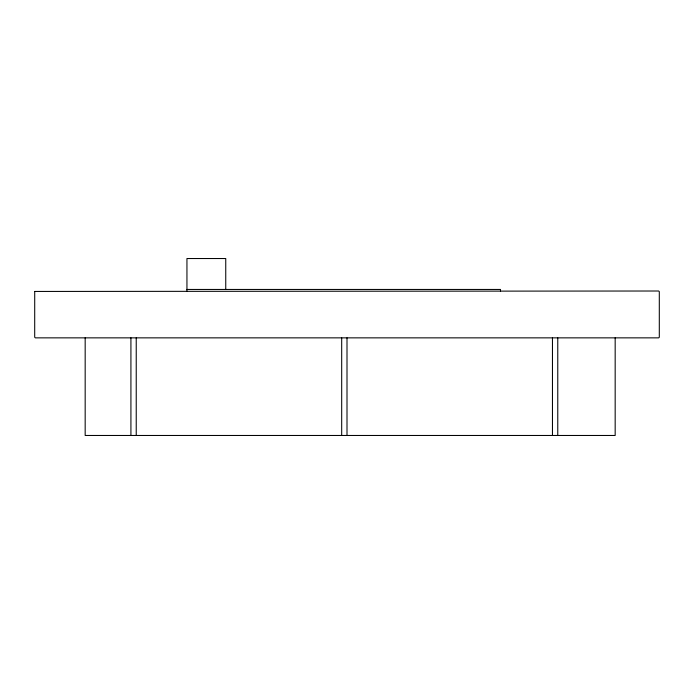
<?xml version="1.0" encoding="UTF-8"?>
<svg xmlns="http://www.w3.org/2000/svg" width="694" height="694" viewBox="0 0 694 694"><rect width="100%" height="100%" fill="white"/><g stroke="black" fill="none" stroke-linecap="round" stroke-linejoin="round"><path stroke-width="1.04" d="M186.946 289.45L500.495 289.45L500.495 291.012M615.17 337.857L615.17 435.468L85.171 435.468L85.171 337.857M557.768 337.857L557.768 435.468M552.459 337.857L552.459 435.468M347 337.857L347 435.468M341.691 337.857L341.691 435.468M225.75 289.45L225.75 258.532L186.946 258.532L186.946 291.012M136.232 337.857L136.232 435.468M130.923 337.857L130.923 435.468M34.717 291.445L34.7 337.232L35.325 337.857L658.675 337.857L659.3 337.232L659.3 291.636L658.675 291.012L34.717 291.445"/></g></svg>
